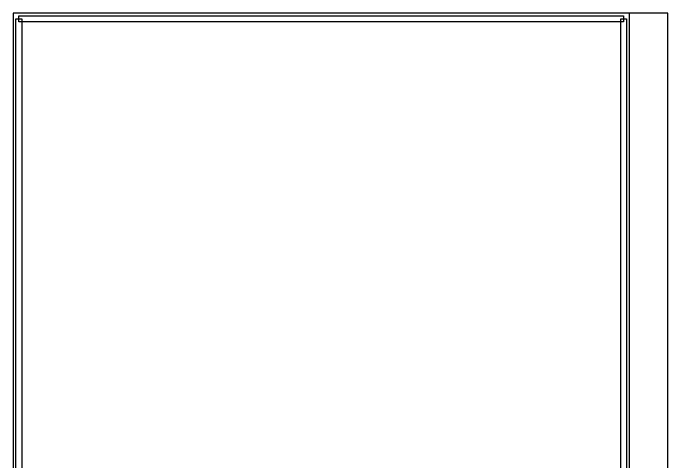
# Model space of a CAD drawing. Header units: metres. Extents: x 0 to 340, y -12 to 535.
# Drawn here: x 0 to 340, y 302.1 to 535 of the extents above; entities that cross this region are included whole.
import ezdxf

# ---------------------------------------------------------------- set-up
doc = ezdxf.new("R2010")
doc.units = ezdxf.units.M
for name, color, linetype in [('ASSUMED_BOUNDARY', 7, 'CONTINUOUS'), ('OUTDOOR_30_ACRES', 7, 'CONTINUOUS'), ('SITE_WALKS', 7, 'CONTINUOUS')]:
    doc.layers.add(name, color=color, linetype=linetype)

msp = doc.modelspace()

# ---------------------------------------------------------------- linework, layer by layer
at = {"layer": 'ASSUMED_BOUNDARY'}
msp.add_lwpolyline([(0, 0), (340, 0), (340, 535), (0, 535)], close=True, dxfattribs=at)
at = {"layer": 'OUTDOOR_30_ACRES'}
msp.add_lwpolyline([(0, 155.60721), (320, 155.60721), (320, 535), (0, 535)], close=True, dxfattribs=at)
at = {"layer": 'SITE_WALKS'}
for points in [[(1.5, 158.60721), (1.5, 532), (4.5, 532), (4.5, 158.60721)], [(3, 533.5), (317, 533.5), (317, 530.5), (3, 530.5)], [(318.5, 532), (318.5, 158.60721), (315.5, 158.60721), (315.5, 532)]]:
    msp.add_lwpolyline(points, close=True, dxfattribs=at)

doc.saveas('drawing.dxf')
